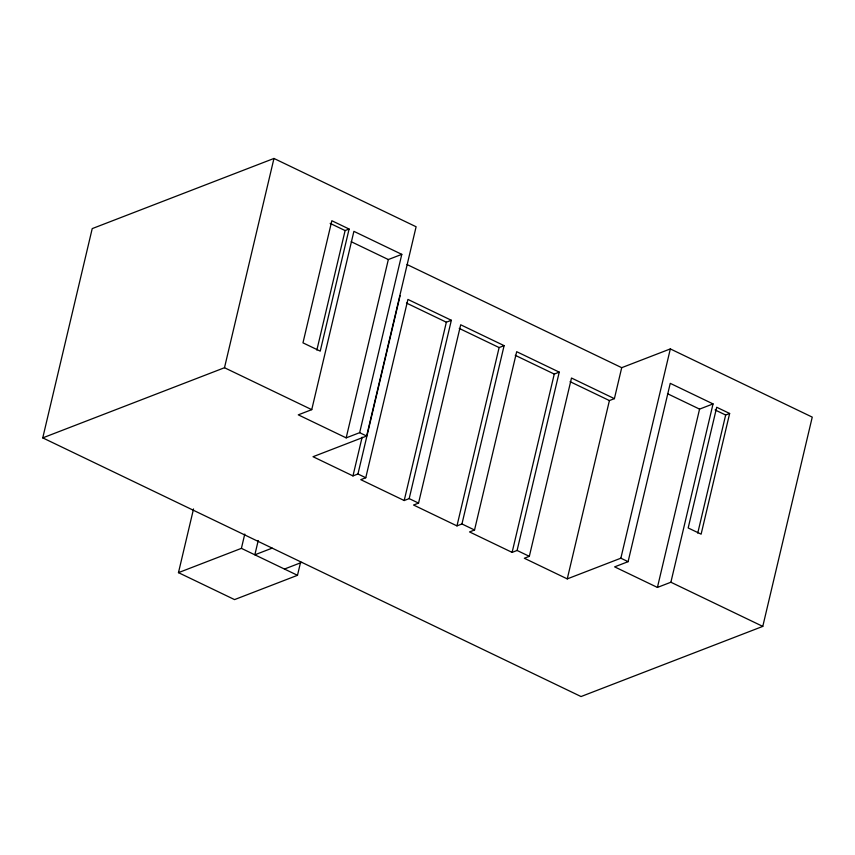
<?xml version="1.0" encoding="UTF-8"?>
<svg xmlns="http://www.w3.org/2000/svg" width="855" height="855" viewBox="0 0 855 855"><rect width="100%" height="100%" fill="white"/><g stroke="black" fill="none" stroke-linecap="round" stroke-linejoin="round"><path stroke-width="1.28" d="M407.066 264.537L621.713 367.682L670.331 348.915L812.25 417.122L762.778 626.394L581.037 696.547L42.75 437.878L92.222 228.606L273.963 158.453L416.107 226.757L366.635 436.029L313.037 456.72L352.965 475.914L357.956 473.98L365.769 477.742L407.921 299.421L451.344 320.283L409.182 498.604L404.201 500.528L360.789 479.666L365.769 477.742M42.75 437.878L224.491 367.725L273.963 158.453M300.565 562.312L297.487 575.308L234.559 599.601L178.471 572.647L193.529 508.949M178.471 572.647L241.399 548.354L244.776 534.054M258.221 540.531L254.843 554.82L272.168 548.13M316.852 350.08L345.11 230.572L349.096 229.033L320.23 351.138L302.969 342.844L331.836 220.729L349.096 229.033M311.744 409.652L353.895 231.342L401.797 254.352L359.645 432.673L346.179 437.867L298.288 414.846L311.744 409.652L224.491 367.725M346.179 437.867L388.33 259.546L401.797 254.352M352.965 475.914L362.135 437.14M357.956 473.98L400.108 295.67M404.201 500.528L446.353 322.217L451.344 320.283M418.544 503.103L460.695 324.782L504.108 345.644L461.957 523.965L456.965 525.889L413.564 505.027L418.544 503.103L409.182 498.604M456.965 525.889L499.117 347.568L504.108 345.644M474.536 530.004L516.687 351.694L559.245 372.139L517.093 550.46L512.113 552.383L469.545 531.928L474.536 530.004L461.957 523.965M512.113 552.383L554.264 374.073L559.245 372.139M628.094 561.671L614.638 566.865L657.42 587.428L670.886 582.234L713.038 403.913L670.245 383.35L628.094 561.671L620.858 558.197L567.26 578.888L524.35 558.262L529.331 556.338L571.493 378.028L614.392 398.644L621.713 367.682M567.26 578.888L609.412 400.568L614.392 398.644M620.858 558.197L670.331 348.915M657.42 587.428L699.572 409.118L713.038 403.913M697.744 533.114L725.66 415.017L729.646 413.478L701.121 534.172L688.179 527.952L716.704 407.258L729.646 413.478M284.459 569.045L301.783 562.355M330.148 223.379L345.11 230.572M715.069 409.93L725.66 415.017M351.213 241.709L388.33 259.546M667.488 393.695L699.572 409.118M406.456 303.044L446.353 322.217M459.231 328.406L499.117 347.568M515.244 355.317L554.264 374.073M570.082 381.672L609.412 400.568M359.645 432.673L366.635 436.029M670.886 582.234L762.778 626.394M517.093 550.46L529.331 556.338M241.399 548.354L297.487 575.308"/></g></svg>
